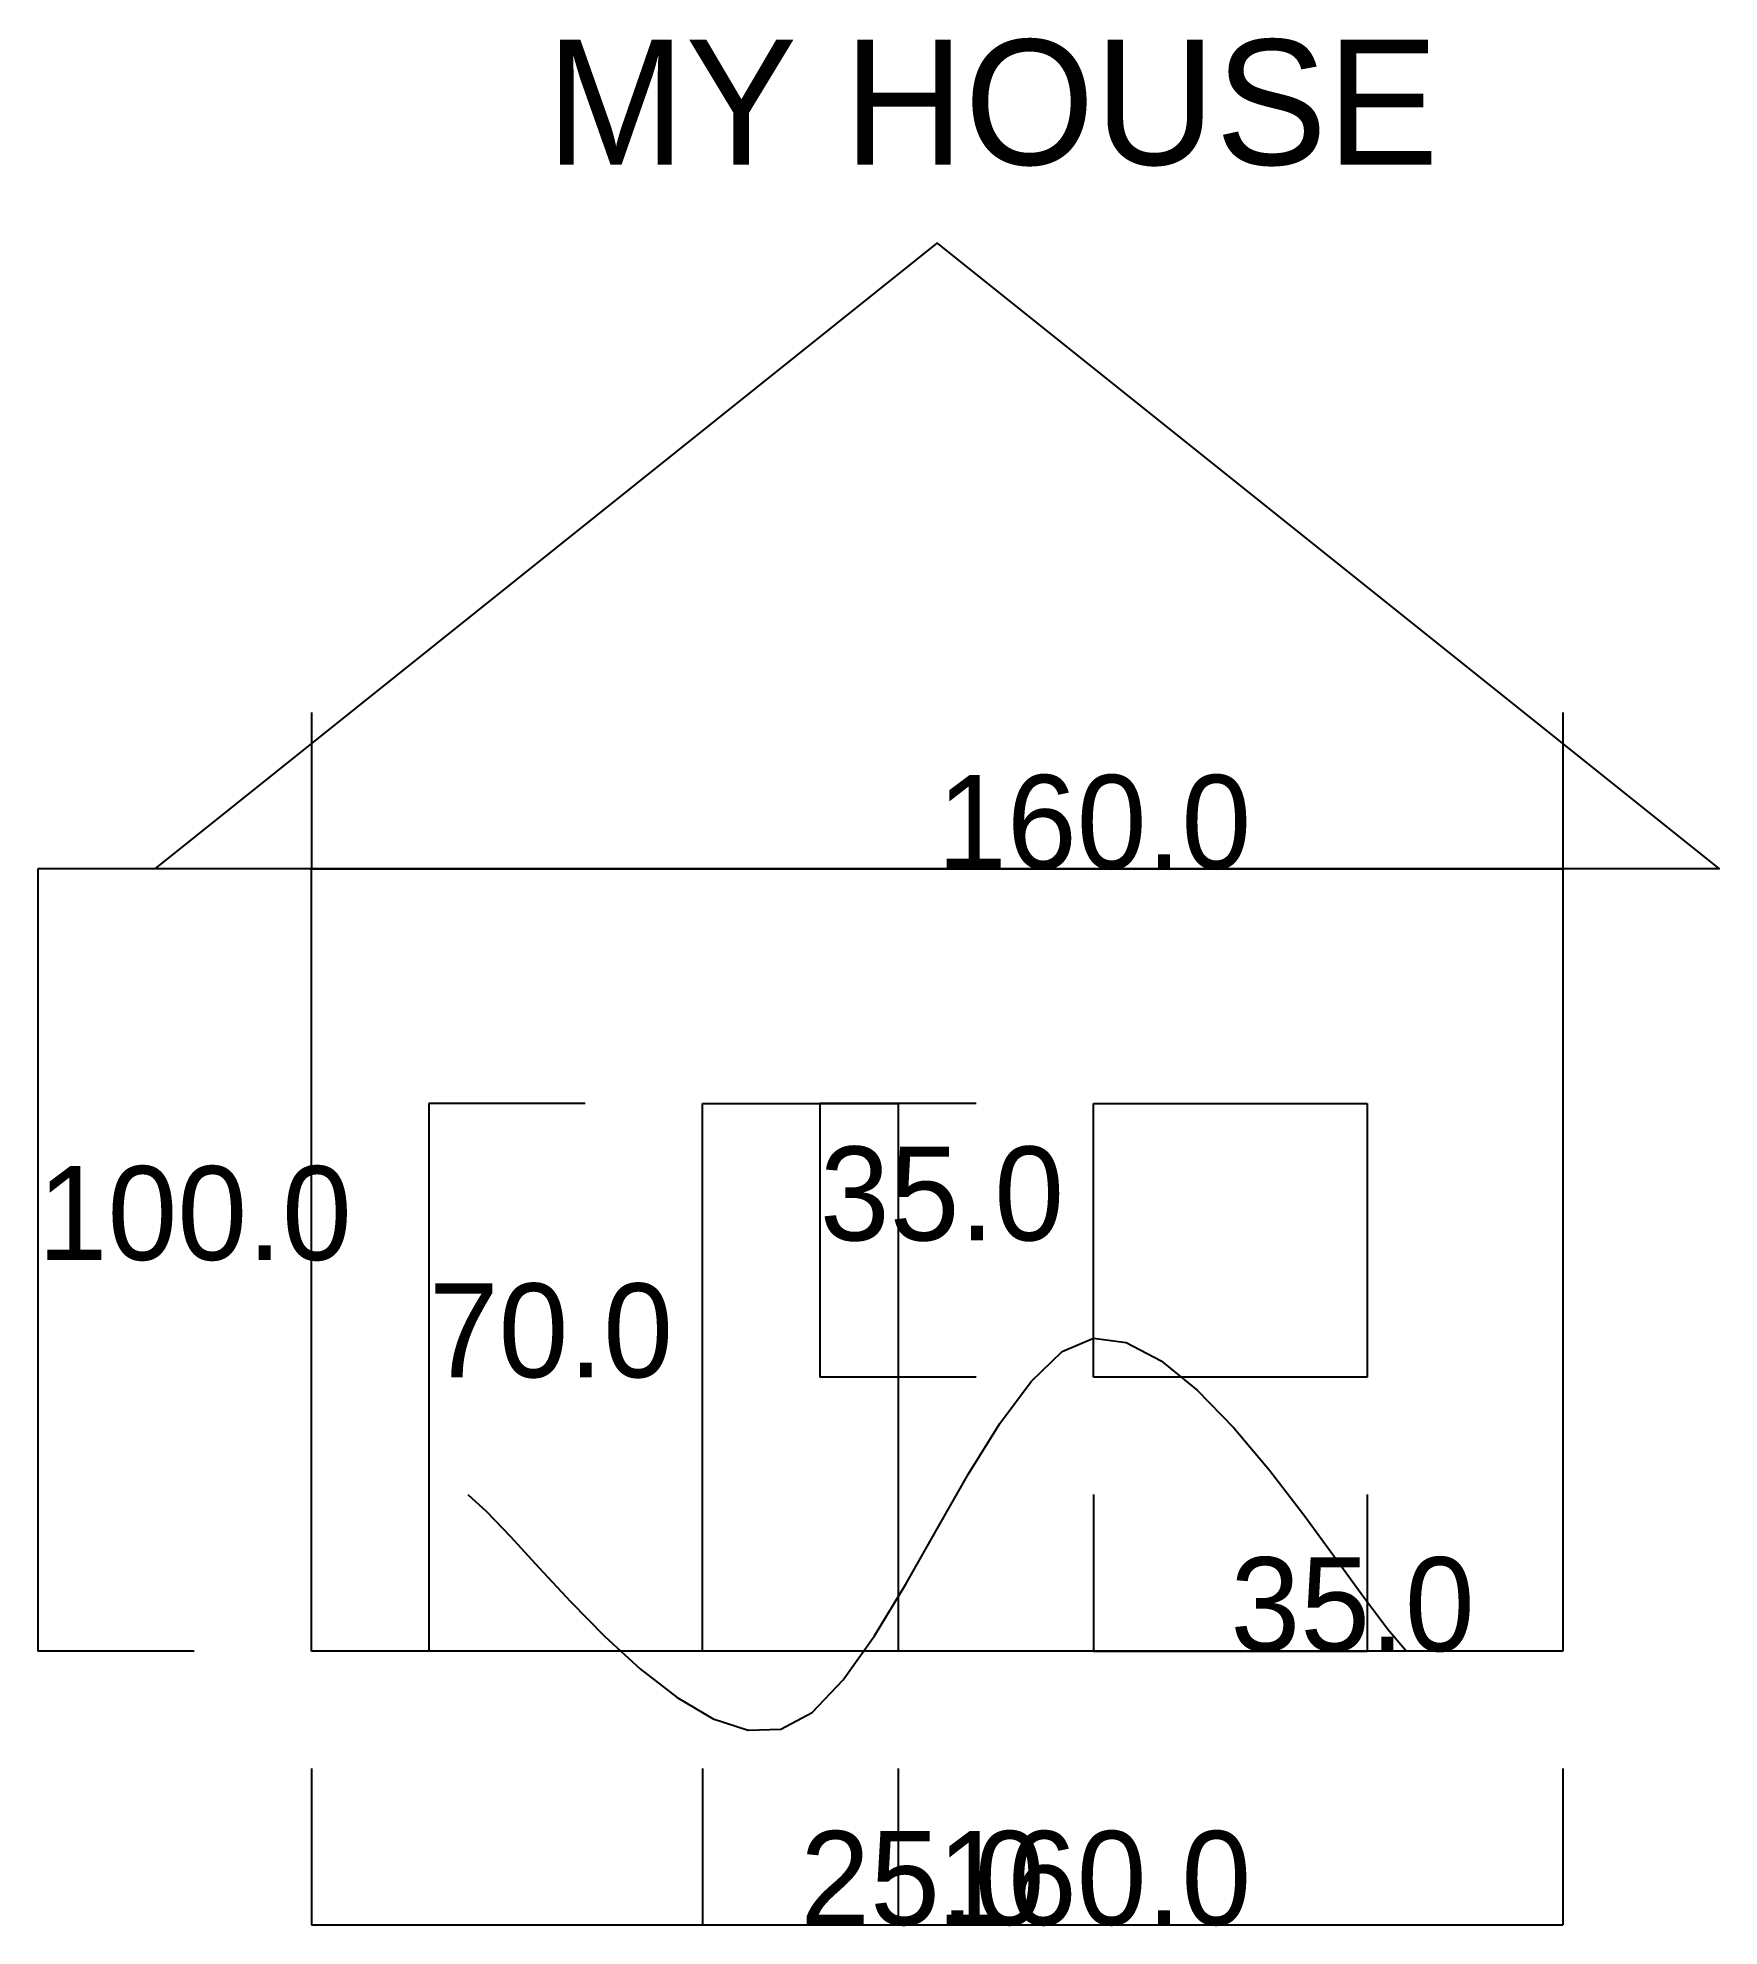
# Model space of a CAD drawing. Header units: metres. Extents: x -115 to 100, y -115 to 126.
import ezdxf

# ---------------------------------------------------------------- set-up
doc = ezdxf.new("R2010")
doc.units = ezdxf.units.M

msp = doc.modelspace()

# ---------------------------------------------------------------- linework, layer by layer
for p, q in [((-80, 40), (-80, 20)), ((80, 40), (80, 20)), ((-95, 20), (-115, 20)), ((-115, 20), (-115, -80)), ((-80, 20), (80, 20)), ((-80, -80), (-80, 20)), ((-80, 20), (80, 20)), ((80, 20), (80, -80)), ((-45, -10), (-65, -10)), ((-65, -10), (-65, -80)), ((-30, -10), (-5, -10)), ((-30, -80), (-30, -10)), ((5, -10), (-15, -10)), ((-15, -10), (-15, -45)), ((-5, -10), (-5, -80)), ((20, -10), (55, -10)), ((20, -45), (20, -10)), ((55, -10), (55, -45)), ((5, -45), (-15, -45)), ((55, -45), (20, -45)), ((20, -60), (20, -80)), ((55, -60), (55, -80)), ((-95, -80), (-115, -80)), ((80, -80), (-80, -80)), ((-45, -80), (-65, -80)), ((-5, -80), (-30, -80)), ((20, -80), (55, -80)), ((-80, -95), (-80, -115)), ((-30, -95), (-30, -115)), ((-5, -95), (-5, -115)), ((80, -95), (80, -115)), ((-80, -115), (80, -115)), ((-30, -115), (-5, -115))]:
    msp.add_line(p, q)
msp.add_lwpolyline([(-100, 20), (0, 100), (100, 20)], close=True)
msp.add_lwpolyline([(-60, -60), (-57.62, -62.145), (-54.56, -65.36), (-50.94, -69.315), (-46.88, -73.68), (-42.5, -78.125), (-37.92, -82.32), (-33.26, -85.935), (-28.64, -88.64), (-24.18, -90.105), (-20, -90), (-20, -90), (-16, -87.835), (-12, -83.68), (-8, -78.045), (-4, -71.44), (0, -64.375), (4, -57.36), (8, -50.905), (12, -45.52), (16, -41.715), (20, -40), (20, -40), (24.18, -40.535), (28.64, -42.88), (33.26, -46.645), (37.92, -51.44), (42.5, -56.875), (46.88, -62.56), (50.94, -68.105), (54.56, -73.12), (57.62, -77.215), (60, -80), (60, -80)])

# ---------------------------------------------------------------- texts
for s, height, p in [('MY HOUSE', 16, (-50, 110)), ('160.0', 12, (0, 20)), ('35.0', 12, (-15, -27.5)), ('100.0', 12, (-115, -30)), ('70.0', 12, (-65, -45)), ('35.0', 12, (37.5, -80)), ('25.0', 12, (-17.5, -115)), ('160.0', 12, (0, -115))]:
    msp.add_text(s, height=height).set_placement(p)

doc.saveas('drawing.dxf')
